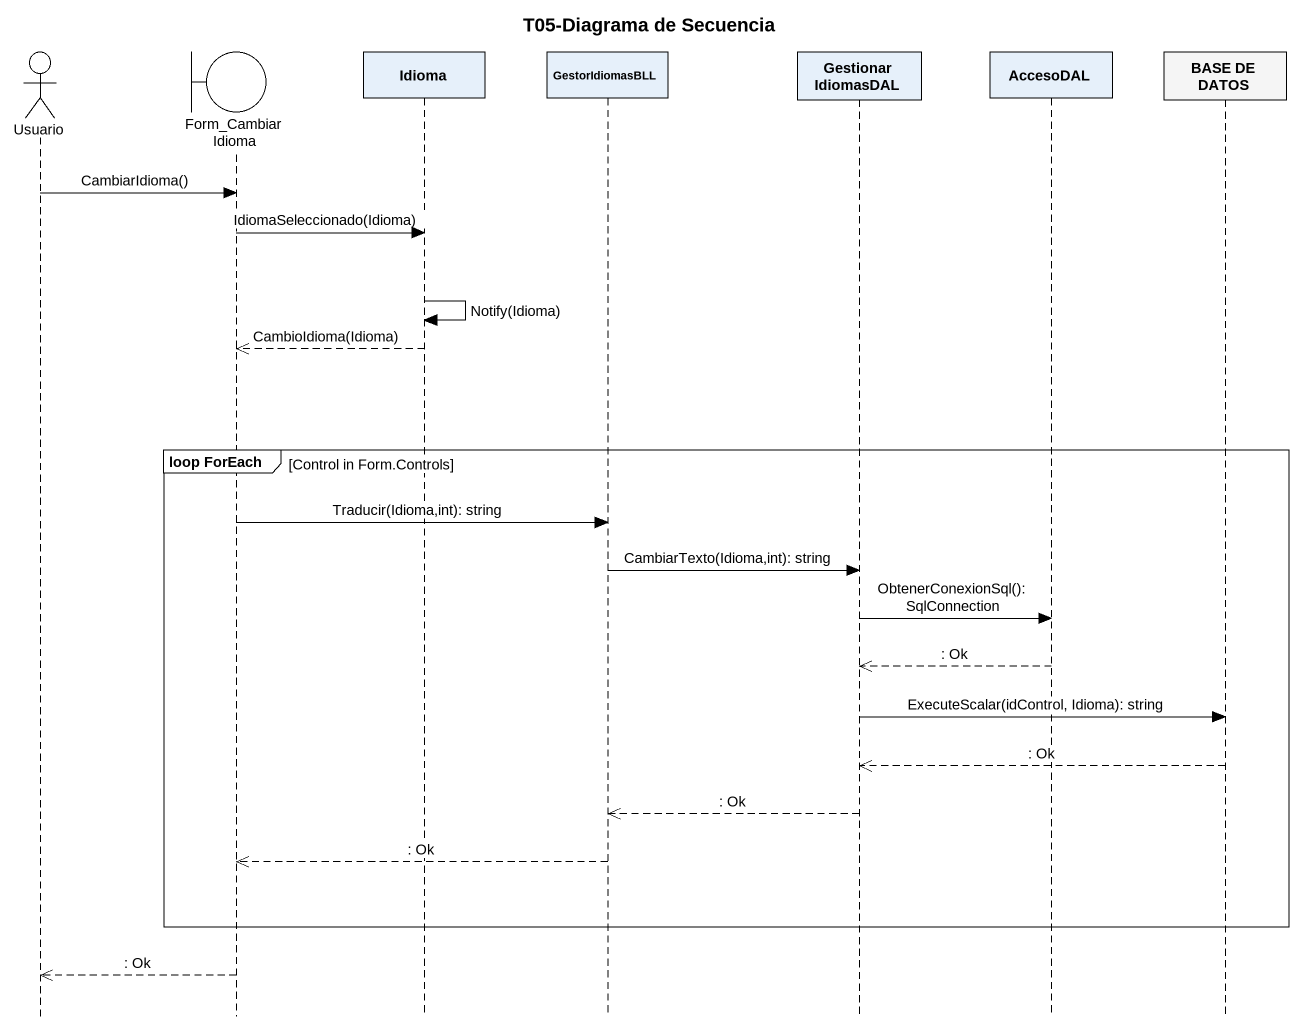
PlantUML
@startuml
title T05-Diagrama de Secuencia
hide footbox
actor Usuario
boundary Form_CambiarIdioma
participant Idioma
participant GestorIdiomasBLL
participant GestionarIdiomasDAL
participant AccesoDAL
participant "BASE DE DATOS" as BASE_DE_DATOS #F5F5F5

Usuario -> Form_CambiarIdioma : CambiarIdioma()
Form_CambiarIdioma -> Idioma : IdiomaSeleccionado(Idioma)
Idioma -> Idioma : Notify(Idioma)
Idioma -->> Form_CambiarIdioma : CambioIdioma(Idioma)
group loop ForEach [Control in Form.Controls]
  Form_CambiarIdioma -> GestorIdiomasBLL : Traducir(Idioma,int): string
  GestorIdiomasBLL -> GestionarIdiomasDAL : CambiarTexto(Idioma,int): string
  GestionarIdiomasDAL -> AccesoDAL : ObtenerConexionSql(): SqlConnection
  AccesoDAL -->> GestionarIdiomasDAL : : Ok
  GestionarIdiomasDAL -> BASE_DE_DATOS : ExecuteScalar(idControl, Idioma): string
  BASE_DE_DATOS -->> GestionarIdiomasDAL : : Ok
  GestionarIdiomasDAL -->> GestorIdiomasBLL : : Ok
  GestorIdiomasBLL -->> Form_CambiarIdioma : : Ok
end
Form_CambiarIdioma -->> Usuario : : Ok
@enduml
